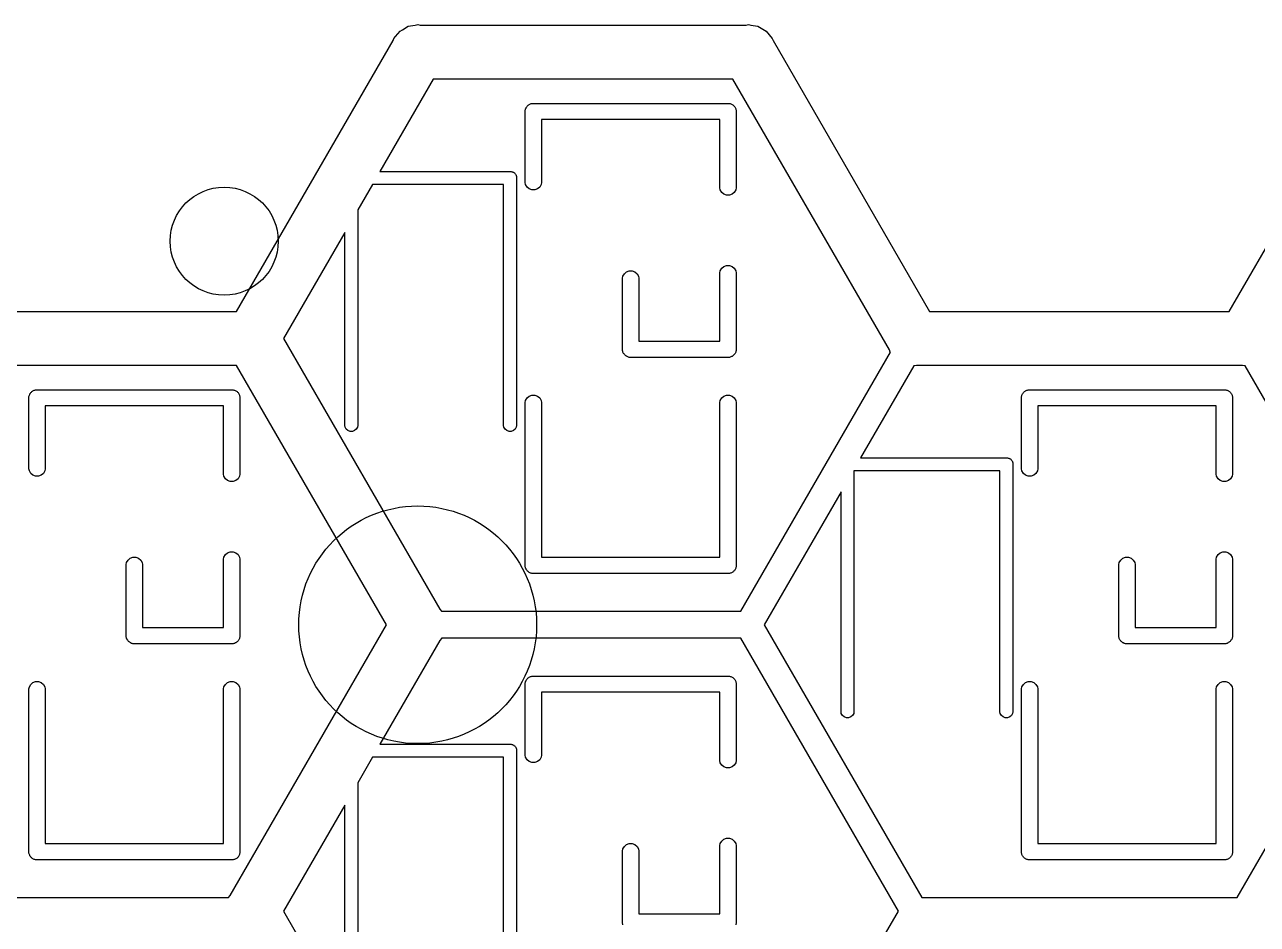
# Model space of a CAD drawing. Extents: x -0.7 to 56.4, y -0.3 to 45.3.
# Drawn here: x 15.75 to 27.16, y 36.98 to 45.3 of the extents above; entities that cross this region are included whole.
import ezdxf

# ---------------------------------------------------------------- set-up
doc = ezdxf.new("R2010")
doc.units = 0
doc.header["$MEASUREMENT"] = 0
doc.layers.add('BLACK', color=7, linetype='CONTINUOUS')

msp = doc.modelspace()

# ---------------------------------------------------------------- linework, layer by layer
at = {"layer": 'BLACK', "linetype": 'CONTINUOUS'}
for p, q in [((19.2486, 45.2572), (19.3029, 45.2885)), ((19.3029, 45.2885), (19.3678, 45.3)), ((19.3678, 45.3), (19.3679, 45.3)), ((19.3679, 45.3), (19.3897, 45.3039)), ((19.3897, 45.3039), (19.4116, 45.3)), ((19.4116, 45.3), (22.4278, 45.3)), ((22.4278, 45.3), (22.4497, 45.3039)), ((22.4497, 45.3039), (22.4715, 45.3)), ((22.4715, 45.3), (22.4715, 45.3)), ((22.4715, 45.3), (22.5365, 45.2885)), ((22.5365, 45.2885), (22.6128, 45.2445)), ((17.7154, 42.65), (19.1623, 45.1561)), ((19.1623, 45.1561), (19.1699, 45.1769)), ((19.1699, 45.1769), (19.1841, 45.1939)), ((19.1841, 45.1939), (19.2265, 45.2445)), ((19.2265, 45.2445), (19.2486, 45.2572)), ((22.6128, 45.2445), (22.6695, 45.1769)), ((22.6695, 45.1769), (22.6771, 45.1561)), ((22.6771, 45.1561), (24.124, 42.65)), ((26.8953, 42.65), (28.3421, 45.1561)), ((19.5341, 44.8), (19.0404, 43.945)), ((22.3053, 44.8), (19.5341, 44.8)), ((23.7522, 42.2939), (22.3053, 44.8)), ((20.3847, 44.5132), (20.387, 44.5195)), ((20.3847, 44.5066), (20.3847, 44.5132)), ((20.3847, 43.8434), (20.3847, 44.5066)), ((20.3847, 44.5066), (20.3847, 44.5066)), ((20.387, 44.5195), (20.3882, 44.526)), ((20.3882, 44.526), (20.3915, 44.5318)), ((20.3915, 44.5318), (20.3938, 44.5381)), ((20.3938, 44.5381), (20.3981, 44.5432)), ((20.3981, 44.5432), (20.4014, 44.549)), ((20.4014, 44.549), (20.4065, 44.5532)), ((20.4065, 44.5532), (20.4108, 44.5583)), ((20.4108, 44.5583), (20.4166, 44.5617)), ((20.4166, 44.5617), (20.4217, 44.566)), ((20.4217, 44.566), (20.4279, 44.5682)), ((20.4279, 44.5682), (20.4337, 44.5716)), ((20.4337, 44.5716), (20.4403, 44.5727)), ((20.4403, 44.5727), (20.4465, 44.575)), ((20.4465, 44.575), (20.4532, 44.575)), ((20.4532, 44.575), (20.4532, 44.575)), ((20.4532, 44.575), (22.2663, 44.575)), ((22.2663, 44.575), (22.273, 44.575)), ((22.2663, 44.575), (22.2663, 44.575)), ((22.273, 44.575), (22.2792, 44.5727)), ((22.2792, 44.5727), (22.2858, 44.5716)), ((22.2858, 44.5716), (22.2916, 44.5682)), ((22.2916, 44.5682), (22.2978, 44.566)), ((22.2978, 44.566), (22.3029, 44.5617)), ((22.3029, 44.5617), (22.3087, 44.5583)), ((22.3087, 44.5583), (22.313, 44.5532)), ((22.313, 44.5532), (22.3181, 44.549)), ((22.3181, 44.549), (22.3214, 44.5432)), ((22.3214, 44.5432), (22.3257, 44.5381)), ((22.3257, 44.5381), (22.328, 44.5318)), ((22.328, 44.5318), (22.3313, 44.526)), ((22.3313, 44.526), (22.3325, 44.5195)), ((22.3325, 44.5195), (22.3347, 44.5132)), ((22.3347, 44.5132), (22.3347, 44.5066)), ((22.3347, 44.5066), (22.3347, 44.5066)), ((22.3347, 44.5066), (22.3347, 43.7934)), ((22.1847, 44.425), (20.5347, 44.425)), ((20.5347, 44.425), (20.5347, 43.8434)), ((22.1847, 43.7934), (22.1847, 44.425)), ((19.0404, 43.945), (20.25, 43.945)), ((20.25, 43.945), (20.25, 43.945)), ((20.25, 43.945), (20.2553, 43.945)), ((20.2553, 43.945), (20.2603, 43.9432)), ((20.2603, 43.9432), (20.2656, 43.9423)), ((20.2656, 43.9423), (20.2702, 43.9396)), ((20.2702, 43.9396), (20.2752, 43.9378)), ((20.2752, 43.9378), (20.2793, 43.9343)), ((20.2793, 43.9343), (20.2839, 43.9317)), ((20.2839, 43.9317), (20.2873, 43.9276)), ((20.2873, 43.9276), (20.2914, 43.9242)), ((20.2914, 43.9242), (20.2941, 43.9195)), ((20.2941, 43.9195), (20.2975, 43.9155)), ((20.2975, 43.9155), (20.2993, 43.9105)), ((20.2993, 43.9105), (20.302, 43.9058)), ((20.302, 43.9058), (20.3029, 43.9006)), ((20.3029, 43.9006), (20.3047, 43.8956)), ((20.3047, 43.8956), (20.3047, 43.8903)), ((18.9711, 43.825), (18.8347, 43.5888)), ((20.1847, 43.825), (18.9711, 43.825)), ((20.1847, 41.5948), (20.1847, 43.825)), ((20.3047, 43.8903), (20.3047, 43.8902)), ((20.3047, 43.8902), (20.3047, 41.5948)), ((20.3882, 43.824), (20.3847, 43.8434)), ((20.4014, 43.801), (20.3882, 43.824)), ((20.4217, 43.784), (20.4014, 43.801)), ((20.4465, 43.775), (20.4217, 43.784)), ((20.4978, 43.784), (20.473, 43.775)), ((20.5181, 43.801), (20.4978, 43.784)), ((20.5313, 43.824), (20.5181, 43.801)), ((20.5347, 43.8434), (20.5313, 43.824)), ((22.1882, 43.774), (22.1847, 43.7934)), ((22.3347, 43.7934), (22.3313, 43.774)), ((20.473, 43.775), (20.4465, 43.775)), ((22.2014, 43.751), (22.1882, 43.774)), ((22.2217, 43.734), (22.2014, 43.751)), ((22.2465, 43.725), (22.2217, 43.734)), ((22.273, 43.725), (22.2465, 43.725)), ((22.2978, 43.734), (22.273, 43.725)), ((22.3181, 43.751), (22.2978, 43.734)), ((22.3313, 43.774), (22.3181, 43.751)), ((18.8347, 43.5888), (18.8347, 41.5948)), ((18.7147, 43.3809), (18.1484, 42.4)), ((18.7147, 41.5948), (18.7147, 43.3809)), ((21.2882, 42.976), (21.3014, 42.999)), ((21.3014, 42.999), (21.3217, 43.016)), ((21.3217, 43.016), (21.3465, 43.025)), ((21.3465, 43.025), (21.373, 43.025)), ((21.373, 43.025), (21.3978, 43.016)), ((21.3978, 43.016), (21.4181, 42.999)), ((21.4181, 42.999), (21.4313, 42.976)), ((22.1847, 43.0066), (22.1882, 43.026)), ((22.1847, 42.375), (22.1847, 43.0066)), ((22.1882, 43.026), (22.2014, 43.049)), ((22.2014, 43.049), (22.2217, 43.066)), ((22.2217, 43.066), (22.2465, 43.075)), ((22.2465, 43.075), (22.273, 43.075)), ((22.273, 43.075), (22.2978, 43.066)), ((22.2978, 43.066), (22.3181, 43.049)), ((22.3181, 43.049), (22.3313, 43.026)), ((22.3313, 43.026), (22.3347, 43.0066)), ((22.3347, 43.0066), (22.3347, 42.2934)), ((21.2847, 42.9566), (21.2882, 42.976)), ((21.2847, 42.3132), (21.2847, 42.9566)), ((21.4313, 42.976), (21.4347, 42.9566)), ((21.4347, 42.9566), (21.4347, 42.375)), ((14.9441, 42.65), (17.7154, 42.65)), ((24.124, 42.65), (26.8953, 42.65)), ((18.1484, 42.4), (19.5953, 39.8939)), ((21.2847, 42.2868), (21.2847, 42.3132)), ((21.4347, 42.375), (22.1847, 42.375)), ((21.287, 42.2805), (21.2847, 42.2868)), ((21.2882, 42.274), (21.287, 42.2805)), ((21.2915, 42.2682), (21.2882, 42.274)), ((21.2938, 42.2619), (21.2915, 42.2682)), ((21.2981, 42.2568), (21.2938, 42.2619)), ((21.3014, 42.251), (21.2981, 42.2568)), ((21.3065, 42.2468), (21.3014, 42.251)), ((21.3108, 42.2417), (21.3065, 42.2468)), ((21.3166, 42.2383), (21.3108, 42.2417)), ((21.3217, 42.234), (21.3166, 42.2383)), ((21.3279, 42.2318), (21.3217, 42.234)), ((21.3337, 42.2284), (21.3279, 42.2318)), ((21.3403, 42.2273), (21.3337, 42.2284)), ((21.3465, 42.225), (21.3403, 42.2273)), ((21.3532, 42.225), (21.3465, 42.225)), ((22.2663, 42.225), (21.3532, 42.225)), ((21.3532, 42.225), (21.3532, 42.225)), ((22.273, 42.225), (22.2663, 42.225)), ((22.2663, 42.225), (22.2663, 42.225)), ((22.2792, 42.2273), (22.273, 42.225)), ((22.2858, 42.2284), (22.2792, 42.2273)), ((22.2916, 42.2318), (22.2858, 42.2284)), ((22.2978, 42.234), (22.2916, 42.2318)), ((22.3029, 42.2383), (22.2978, 42.234)), ((22.3087, 42.2417), (22.3029, 42.2383)), ((22.313, 42.2468), (22.3087, 42.2417)), ((22.3181, 42.251), (22.313, 42.2468)), ((22.3214, 42.2568), (22.3181, 42.251)), ((22.3257, 42.2619), (22.3214, 42.2568)), ((22.328, 42.2682), (22.3257, 42.2619)), ((22.3313, 42.274), (22.328, 42.2682)), ((22.3325, 42.2805), (22.3313, 42.274)), ((22.3347, 42.2868), (22.3325, 42.2805)), ((22.3347, 42.2934), (22.3347, 42.2934)), ((22.3347, 42.2934), (22.3347, 42.2868)), ((22.3775, 39.875), (23.7611, 42.2715)), ((23.7598, 42.2731), (23.7522, 42.2939)), ((23.7611, 42.2715), (23.7598, 42.2731)), ((17.7154, 42.15), (14.8216, 42.15)), ((19.101, 39.75), (17.7154, 42.15)), ((23.9776, 42.1465), (23.486, 41.295)), ((23.9796, 42.1461), (23.9776, 42.1465)), ((24.0015, 42.15), (23.9796, 42.1461)), ((27.0177, 42.15), (24.0015, 42.15)), ((27.0396, 42.1461), (27.0177, 42.15)), ((27.0416, 42.1465), (27.0396, 42.1461)), ((28.4252, 39.75), (27.0416, 42.1465)), ((15.7948, 41.8632), (15.7971, 41.8695)), ((15.7948, 41.8566), (15.7948, 41.8632)), ((15.7948, 41.1934), (15.7948, 41.8566)), ((15.7948, 41.8566), (15.7948, 41.8566)), ((15.7971, 41.8695), (15.7982, 41.876)), ((15.7982, 41.876), (15.8016, 41.8818)), ((15.8016, 41.8818), (15.8038, 41.8881)), ((15.8038, 41.8881), (15.8081, 41.8932)), ((15.8081, 41.8932), (15.8115, 41.899)), ((15.8115, 41.899), (15.8166, 41.9032)), ((15.8166, 41.9032), (15.8209, 41.9083)), ((15.8209, 41.9083), (15.8266, 41.9117)), ((15.8266, 41.9117), (15.8317, 41.916)), ((15.8317, 41.916), (15.838, 41.9182)), ((15.838, 41.9182), (15.8438, 41.9216)), ((15.8438, 41.9216), (15.8503, 41.9227)), ((15.8503, 41.9227), (15.8566, 41.925)), ((15.8566, 41.925), (15.8632, 41.925)), ((15.8632, 41.925), (15.8632, 41.925)), ((15.8632, 41.925), (17.6764, 41.925)), ((17.6764, 41.925), (17.683, 41.925)), ((17.6764, 41.925), (17.6764, 41.925)), ((17.683, 41.925), (17.6893, 41.9227)), ((17.6893, 41.9227), (17.6959, 41.9216)), ((17.6959, 41.9216), (17.7016, 41.9182)), ((17.7016, 41.9182), (17.7079, 41.916)), ((17.7079, 41.916), (17.713, 41.9117)), ((17.713, 41.9117), (17.7188, 41.9083)), ((17.7188, 41.9083), (17.723, 41.9032)), ((17.723, 41.9032), (17.7281, 41.899)), ((17.7281, 41.899), (17.7315, 41.8932)), ((17.7315, 41.8932), (17.7358, 41.8881)), ((17.7358, 41.8881), (17.738, 41.8818)), ((17.738, 41.8818), (17.7414, 41.876)), ((17.7414, 41.876), (17.7425, 41.8695)), ((17.7425, 41.8695), (17.7448, 41.8632)), ((17.7448, 41.8632), (17.7448, 41.8566)), ((17.7448, 41.8566), (17.7448, 41.8566)), ((17.7448, 41.8566), (17.7448, 41.1434)), ((20.3882, 41.826), (20.4014, 41.849)), ((20.4014, 41.849), (20.4217, 41.866)), ((20.4217, 41.866), (20.4465, 41.875)), ((20.4465, 41.875), (20.473, 41.875)), ((20.473, 41.875), (20.4978, 41.866)), ((20.4978, 41.866), (20.5181, 41.849)), ((20.5181, 41.849), (20.5313, 41.826)), ((22.1882, 41.826), (22.2014, 41.849)), ((22.2014, 41.849), (22.2217, 41.866)), ((22.2217, 41.866), (22.2465, 41.875)), ((22.2465, 41.875), (22.273, 41.875)), ((22.273, 41.875), (22.2978, 41.866)), ((22.2978, 41.866), (22.3181, 41.849)), ((22.3181, 41.849), (22.3313, 41.826)), ((24.9747, 41.8632), (24.977, 41.8695)), ((24.9747, 41.8566), (24.9747, 41.8632)), ((24.9747, 41.1934), (24.9747, 41.8566)), ((24.9747, 41.8566), (24.9747, 41.8566)), ((24.977, 41.8695), (24.9781, 41.876)), ((24.9781, 41.876), (24.9814, 41.8818)), ((24.9814, 41.8818), (24.9837, 41.8881)), ((24.9837, 41.8881), (24.988, 41.8932)), ((24.988, 41.8932), (24.9913, 41.899)), ((24.9913, 41.899), (24.9964, 41.9032)), ((24.9964, 41.9032), (25.0007, 41.9083)), ((25.0007, 41.9083), (25.0065, 41.9117)), ((25.0065, 41.9117), (25.0116, 41.916)), ((25.0116, 41.916), (25.0179, 41.9182)), ((25.0179, 41.9182), (25.0236, 41.9216)), ((25.0236, 41.9216), (25.0302, 41.9227)), ((25.0302, 41.9227), (25.0364, 41.925)), ((25.0364, 41.925), (25.0431, 41.925)), ((25.0431, 41.925), (25.0431, 41.925)), ((25.0431, 41.925), (26.8562, 41.925)), ((26.8562, 41.925), (26.8629, 41.925)), ((26.8562, 41.925), (26.8562, 41.925)), ((26.8629, 41.925), (26.8692, 41.9227)), ((26.8692, 41.9227), (26.8757, 41.9216)), ((26.8757, 41.9216), (26.8815, 41.9182)), ((26.8815, 41.9182), (26.8878, 41.916)), ((26.8878, 41.916), (26.8929, 41.9117)), ((26.8929, 41.9117), (26.8986, 41.9083)), ((26.8986, 41.9083), (26.9029, 41.9032)), ((26.9029, 41.9032), (26.908, 41.899)), ((26.908, 41.899), (26.9113, 41.8932)), ((26.9113, 41.8932), (26.9156, 41.8881)), ((26.9156, 41.8881), (26.9179, 41.8818)), ((26.9179, 41.8818), (26.9212, 41.876)), ((26.9212, 41.876), (26.9224, 41.8695)), ((26.9224, 41.8695), (26.9247, 41.8632)), ((26.9247, 41.8632), (26.9247, 41.8566)), ((26.9247, 41.8566), (26.9247, 41.8566)), ((26.9247, 41.8566), (26.9247, 41.1434)), ((17.5948, 41.775), (15.9448, 41.775)), ((15.9448, 41.775), (15.9448, 41.1934)), ((17.5948, 41.1434), (17.5948, 41.775)), ((20.3847, 41.8066), (20.3882, 41.826)), ((20.3847, 40.2934), (20.3847, 41.8066)), ((20.5313, 41.826), (20.5347, 41.8066)), ((20.5347, 41.8066), (20.5347, 40.375)), ((22.1847, 41.8066), (22.1882, 41.826)), ((22.1847, 40.375), (22.1847, 41.8066)), ((22.3313, 41.826), (22.3347, 41.8066)), ((22.3347, 41.8066), (22.3347, 40.2934)), ((26.7747, 41.775), (25.1247, 41.775)), ((25.1247, 41.775), (25.1247, 41.1934)), ((26.7747, 41.1434), (26.7747, 41.775)), ((18.7175, 41.5792), (18.7147, 41.5948)), ((18.7281, 41.5608), (18.7175, 41.5792)), ((18.7443, 41.5472), (18.7281, 41.5608)), ((18.7642, 41.54), (18.7443, 41.5472)), ((18.7853, 41.54), (18.7642, 41.54)), ((18.8052, 41.5472), (18.7853, 41.54)), ((18.8214, 41.5608), (18.8052, 41.5472)), ((18.832, 41.5792), (18.8214, 41.5608)), ((18.8347, 41.5948), (18.832, 41.5792)), ((20.1875, 41.5792), (20.1847, 41.5948)), ((20.1981, 41.5608), (20.1875, 41.5792)), ((20.2143, 41.5472), (20.1981, 41.5608)), ((20.2342, 41.54), (20.2143, 41.5472)), ((20.2553, 41.54), (20.2342, 41.54)), ((20.2752, 41.5472), (20.2553, 41.54)), ((20.2914, 41.5608), (20.2752, 41.5472)), ((20.302, 41.5792), (20.2914, 41.5608)), ((20.3047, 41.5948), (20.302, 41.5792)), ((23.486, 41.295), (24.8399, 41.295)), ((24.8399, 41.295), (24.8399, 41.295)), ((24.8399, 41.295), (24.8453, 41.295)), ((24.8453, 41.295), (24.8503, 41.2932)), ((24.8503, 41.2932), (24.8555, 41.2923)), ((24.8555, 41.2923), (24.8601, 41.2896)), ((24.8601, 41.2896), (24.8651, 41.2878)), ((24.8651, 41.2878), (24.8692, 41.2843)), ((24.8692, 41.2843), (24.8738, 41.2817)), ((24.8738, 41.2817), (24.8773, 41.2776)), ((24.8773, 41.2776), (24.8813, 41.2742)), ((24.8813, 41.2742), (24.884, 41.2695)), ((24.884, 41.2695), (24.8874, 41.2655)), ((15.7982, 41.174), (15.7948, 41.1934)), ((15.8115, 41.151), (15.7982, 41.174)), ((15.9414, 41.174), (15.9281, 41.151)), ((15.9448, 41.1934), (15.9414, 41.174)), ((24.7747, 41.175), (23.4247, 41.175)), ((23.4247, 41.175), (23.4247, 38.9448)), ((24.7747, 38.9448), (24.7747, 41.175)), ((24.8874, 41.2655), (24.8893, 41.2605)), ((24.8893, 41.2605), (24.8919, 41.2558)), ((24.8919, 41.2558), (24.8928, 41.2506)), ((24.8928, 41.2506), (24.8947, 41.2456)), ((24.8947, 41.2456), (24.8947, 41.2403)), ((24.8947, 41.2403), (24.8947, 41.2402)), ((24.8947, 41.2402), (24.8947, 38.9448)), ((24.9781, 41.174), (24.9747, 41.1934)), ((24.9913, 41.151), (24.9781, 41.174)), ((25.1212, 41.174), (25.108, 41.151)), ((25.1247, 41.1934), (25.1212, 41.174)), ((15.8317, 41.134), (15.8115, 41.151)), ((15.8566, 41.125), (15.8317, 41.134)), ((15.883, 41.125), (15.8566, 41.125)), ((15.9079, 41.134), (15.883, 41.125)), ((15.9281, 41.151), (15.9079, 41.134)), ((17.5982, 41.124), (17.5948, 41.1434)), ((17.6115, 41.101), (17.5982, 41.124)), ((17.6317, 41.084), (17.6115, 41.101)), ((17.6566, 41.075), (17.6317, 41.084)), ((17.683, 41.075), (17.6566, 41.075)), ((17.7079, 41.084), (17.683, 41.075)), ((17.7281, 41.101), (17.7079, 41.084)), ((17.7414, 41.124), (17.7281, 41.101)), ((17.7448, 41.1434), (17.7414, 41.124)), ((25.0116, 41.134), (24.9913, 41.151)), ((25.0364, 41.125), (25.0116, 41.134)), ((25.0629, 41.125), (25.0364, 41.125)), ((25.0878, 41.134), (25.0629, 41.125)), ((25.108, 41.151), (25.0878, 41.134)), ((26.7781, 41.124), (26.7747, 41.1434)), ((26.7913, 41.101), (26.7781, 41.124)), ((26.8116, 41.084), (26.7913, 41.101)), ((26.8364, 41.075), (26.8116, 41.084)), ((26.8629, 41.075), (26.8364, 41.075)), ((26.8878, 41.084), (26.8629, 41.075)), ((26.908, 41.101), (26.8878, 41.084)), ((26.9212, 41.124), (26.908, 41.101)), ((26.9247, 41.1434), (26.9212, 41.124)), ((23.3047, 40.9809), (22.594, 39.75)), ((23.3047, 38.9448), (23.3047, 40.9809)), ((16.7115, 40.349), (16.7317, 40.366)), ((16.7317, 40.366), (16.7566, 40.375)), ((16.7566, 40.375), (16.783, 40.375)), ((16.783, 40.375), (16.8079, 40.366)), ((16.8079, 40.366), (16.8281, 40.349)), ((17.5948, 40.3566), (17.5982, 40.376)), ((17.5982, 40.376), (17.6115, 40.399)), ((17.6115, 40.399), (17.6317, 40.416)), ((17.6317, 40.416), (17.6566, 40.425)), ((17.6566, 40.425), (17.683, 40.425)), ((17.683, 40.425), (17.7079, 40.416)), ((17.7079, 40.416), (17.7281, 40.399)), ((17.7281, 40.399), (17.7414, 40.376)), ((17.7414, 40.376), (17.7448, 40.3566)), ((20.5347, 40.375), (22.1847, 40.375)), ((25.8913, 40.349), (25.9116, 40.366)), ((25.9116, 40.366), (25.9364, 40.375)), ((25.9364, 40.375), (25.9629, 40.375)), ((25.9629, 40.375), (25.9877, 40.366)), ((25.9877, 40.366), (26.008, 40.349)), ((26.7747, 40.3566), (26.7781, 40.376)), ((26.7781, 40.376), (26.7913, 40.399)), ((26.7913, 40.399), (26.8116, 40.416)), ((26.8116, 40.416), (26.8364, 40.425)), ((26.8364, 40.425), (26.8629, 40.425)), ((26.8629, 40.425), (26.8878, 40.416)), ((26.8878, 40.416), (26.908, 40.399)), ((26.908, 40.399), (26.9212, 40.376)), ((26.9212, 40.376), (26.9247, 40.3566)), ((16.6948, 40.3066), (16.6982, 40.326)), ((16.6948, 39.6632), (16.6948, 40.3066)), ((16.6982, 40.326), (16.7115, 40.349)), ((16.8281, 40.349), (16.8414, 40.326)), ((16.8414, 40.326), (16.8448, 40.3066)), ((16.8448, 40.3066), (16.8448, 39.725)), ((17.5948, 39.725), (17.5948, 40.3566)), ((17.7448, 40.3566), (17.7448, 39.6434)), ((20.3847, 40.2868), (20.3847, 40.2934)), ((20.3847, 40.2934), (20.3847, 40.2934)), ((20.387, 40.2805), (20.3847, 40.2868)), ((20.3882, 40.274), (20.387, 40.2805)), ((20.3915, 40.2682), (20.3882, 40.274)), ((20.3938, 40.2619), (20.3915, 40.2682)), ((20.3981, 40.2568), (20.3938, 40.2619)), ((20.4014, 40.251), (20.3981, 40.2568)), ((20.4065, 40.2468), (20.4014, 40.251)), ((20.4108, 40.2417), (20.4065, 40.2468)), ((22.313, 40.2468), (22.3087, 40.2417)), ((22.3181, 40.251), (22.313, 40.2468)), ((22.3214, 40.2568), (22.3181, 40.251)), ((22.3257, 40.2619), (22.3214, 40.2568)), ((22.328, 40.2682), (22.3257, 40.2619)), ((22.3313, 40.274), (22.328, 40.2682)), ((22.3325, 40.2805), (22.3313, 40.274)), ((22.3347, 40.2868), (22.3325, 40.2805)), ((22.3347, 40.2934), (22.3347, 40.2934)), ((22.3347, 40.2934), (22.3347, 40.2868)), ((25.8747, 40.3066), (25.8781, 40.326)), ((25.8747, 39.6632), (25.8747, 40.3066)), ((25.8781, 40.326), (25.8913, 40.349)), ((26.008, 40.349), (26.0212, 40.326)), ((26.0212, 40.326), (26.0247, 40.3066)), ((26.0247, 40.3066), (26.0247, 39.725)), ((26.7747, 39.725), (26.7747, 40.3566)), ((26.9247, 40.3566), (26.9247, 39.6434)), ((20.4166, 40.2383), (20.4108, 40.2417)), ((20.4217, 40.234), (20.4166, 40.2383)), ((20.4279, 40.2318), (20.4217, 40.234)), ((20.4337, 40.2284), (20.4279, 40.2318)), ((20.4403, 40.2273), (20.4337, 40.2284)), ((20.4465, 40.225), (20.4403, 40.2273)), ((20.4532, 40.225), (20.4465, 40.225)), ((22.2663, 40.225), (20.4532, 40.225)), ((20.4532, 40.225), (20.4532, 40.225)), ((22.273, 40.225), (22.2663, 40.225)), ((22.2663, 40.225), (22.2663, 40.225)), ((22.2792, 40.2273), (22.273, 40.225)), ((22.2858, 40.2284), (22.2792, 40.2273)), ((22.2916, 40.2318), (22.2858, 40.2284)), ((22.2978, 40.234), (22.2916, 40.2318)), ((22.3029, 40.2383), (22.2978, 40.234)), ((22.3087, 40.2417), (22.3029, 40.2383)), ((19.5953, 39.8939), (19.6096, 39.8769)), ((19.6096, 39.8769), (19.6103, 39.875)), ((19.6103, 39.875), (22.3775, 39.875)), ((16.8448, 39.725), (17.5948, 39.725)), ((17.6542, 37.2439), (19.101, 39.75)), ((22.594, 39.75), (24.0518, 37.225)), ((26.0247, 39.725), (26.7747, 39.725)), ((26.9674, 37.225), (28.4252, 39.75)), ((16.6948, 39.6368), (16.6948, 39.6632)), ((16.6971, 39.6305), (16.6948, 39.6368)), ((16.6982, 39.624), (16.6971, 39.6305)), ((16.7016, 39.6182), (16.6982, 39.624)), ((16.7038, 39.6119), (16.7016, 39.6182)), ((16.7081, 39.6068), (16.7038, 39.6119)), ((16.7115, 39.601), (16.7081, 39.6068)), ((16.7166, 39.5968), (16.7115, 39.601)), ((16.7209, 39.5917), (16.7166, 39.5968)), ((16.7266, 39.5883), (16.7209, 39.5917)), ((16.7317, 39.584), (16.7266, 39.5883)), ((16.738, 39.5818), (16.7317, 39.584)), ((16.7438, 39.5784), (16.738, 39.5818)), ((16.7503, 39.5773), (16.7438, 39.5784)), ((16.7566, 39.575), (16.7503, 39.5773)), ((16.7632, 39.575), (16.7566, 39.575)), ((17.6764, 39.575), (16.7632, 39.575)), ((16.7632, 39.575), (16.7632, 39.575)), ((17.683, 39.575), (17.6764, 39.575)), ((17.6764, 39.575), (17.6764, 39.575)), ((17.6893, 39.5773), (17.683, 39.575)), ((17.6959, 39.5784), (17.6893, 39.5773)), ((17.7016, 39.5818), (17.6959, 39.5784)), ((17.7079, 39.584), (17.7016, 39.5818)), ((17.713, 39.5883), (17.7079, 39.584)), ((17.7188, 39.5917), (17.713, 39.5883)), ((17.723, 39.5968), (17.7188, 39.5917)), ((17.7281, 39.601), (17.723, 39.5968)), ((17.7315, 39.6068), (17.7281, 39.601)), ((17.7358, 39.6119), (17.7315, 39.6068)), ((17.738, 39.6182), (17.7358, 39.6119)), ((17.7414, 39.624), (17.738, 39.6182)), ((17.7425, 39.6305), (17.7414, 39.624)), ((17.7448, 39.6368), (17.7425, 39.6305)), ((17.7448, 39.6434), (17.7448, 39.6434)), ((17.7448, 39.6434), (17.7448, 39.6368)), ((19.5953, 39.6061), (19.0404, 38.645)), ((19.6096, 39.6231), (19.5953, 39.6061)), ((19.6103, 39.625), (19.6096, 39.6231)), ((22.3775, 39.625), (19.6103, 39.625)), ((23.8353, 37.1), (22.3775, 39.625)), ((25.8747, 39.6368), (25.8747, 39.6632)), ((25.877, 39.6305), (25.8747, 39.6368)), ((25.8781, 39.624), (25.877, 39.6305)), ((25.8814, 39.6182), (25.8781, 39.624)), ((25.8837, 39.6119), (25.8814, 39.6182)), ((25.888, 39.6068), (25.8837, 39.6119)), ((25.8913, 39.601), (25.888, 39.6068)), ((25.8964, 39.5968), (25.8913, 39.601)), ((25.9007, 39.5917), (25.8964, 39.5968)), ((25.9065, 39.5883), (25.9007, 39.5917)), ((25.9116, 39.584), (25.9065, 39.5883)), ((25.9179, 39.5818), (25.9116, 39.584)), ((25.9236, 39.5784), (25.9179, 39.5818)), ((25.9302, 39.5773), (25.9236, 39.5784)), ((25.9364, 39.575), (25.9302, 39.5773)), ((25.9431, 39.575), (25.9364, 39.575)), ((26.8562, 39.575), (25.9431, 39.575)), ((25.9431, 39.575), (25.9431, 39.575)), ((26.8629, 39.575), (26.8562, 39.575)), ((26.8562, 39.575), (26.8562, 39.575)), ((26.8692, 39.5773), (26.8629, 39.575)), ((26.8757, 39.5784), (26.8692, 39.5773)), ((26.8815, 39.5818), (26.8757, 39.5784)), ((26.8878, 39.584), (26.8815, 39.5818)), ((26.8929, 39.5883), (26.8878, 39.584)), ((26.8986, 39.5917), (26.8929, 39.5883)), ((26.9029, 39.5968), (26.8986, 39.5917)), ((26.908, 39.601), (26.9029, 39.5968)), ((26.9113, 39.6068), (26.908, 39.601)), ((26.9156, 39.6119), (26.9113, 39.6068)), ((26.9179, 39.6182), (26.9156, 39.6119)), ((26.9212, 39.624), (26.9179, 39.6182)), ((26.9224, 39.6305), (26.9212, 39.624)), ((26.9247, 39.6368), (26.9224, 39.6305)), ((26.9247, 39.6434), (26.9247, 39.6434)), ((26.9247, 39.6434), (26.9247, 39.6368)), ((15.8317, 39.216), (15.8566, 39.225)), ((15.8566, 39.225), (15.883, 39.225)), ((15.883, 39.225), (15.9079, 39.216)), ((17.6317, 39.216), (17.6566, 39.225)), ((17.6566, 39.225), (17.683, 39.225)), ((17.683, 39.225), (17.7079, 39.216)), ((20.3847, 39.2132), (20.387, 39.2195)), ((20.387, 39.2195), (20.3882, 39.226)), ((20.3882, 39.226), (20.3915, 39.2318)), ((20.3915, 39.2318), (20.3938, 39.2381)), ((20.3938, 39.2381), (20.3981, 39.2432)), ((20.3981, 39.2432), (20.4014, 39.249)), ((20.4014, 39.249), (20.4065, 39.2532)), ((20.4065, 39.2532), (20.4108, 39.2583)), ((20.4108, 39.2583), (20.4166, 39.2617)), ((20.4166, 39.2617), (20.4217, 39.266)), ((20.4217, 39.266), (20.4279, 39.2682)), ((20.4279, 39.2682), (20.4337, 39.2716)), ((20.4337, 39.2716), (20.4403, 39.2727)), ((20.4403, 39.2727), (20.4465, 39.275)), ((20.4465, 39.275), (20.4532, 39.275)), ((20.4532, 39.275), (20.4532, 39.275)), ((20.4532, 39.275), (22.2663, 39.275)), ((22.2663, 39.275), (22.273, 39.275)), ((22.2663, 39.275), (22.2663, 39.275)), ((22.273, 39.275), (22.2792, 39.2727)), ((22.2792, 39.2727), (22.2858, 39.2716)), ((22.2858, 39.2716), (22.2916, 39.2682)), ((22.2916, 39.2682), (22.2978, 39.266)), ((22.2978, 39.266), (22.3029, 39.2617)), ((22.3029, 39.2617), (22.3087, 39.2583)), ((22.3087, 39.2583), (22.313, 39.2532)), ((22.313, 39.2532), (22.3181, 39.249)), ((22.3181, 39.249), (22.3214, 39.2432)), ((22.3214, 39.2432), (22.3257, 39.2381)), ((22.3257, 39.2381), (22.328, 39.2318)), ((22.328, 39.2318), (22.3313, 39.226)), ((22.3313, 39.226), (22.3325, 39.2195)), ((22.3325, 39.2195), (22.3347, 39.2132)), ((25.0116, 39.216), (25.0364, 39.225)), ((25.0364, 39.225), (25.0629, 39.225)), ((25.0629, 39.225), (25.0878, 39.216)), ((26.8116, 39.216), (26.8364, 39.225)), ((26.8364, 39.225), (26.8629, 39.225)), ((26.8629, 39.225), (26.8878, 39.216)), ((15.7948, 39.1566), (15.7982, 39.176)), ((15.7948, 37.6434), (15.7948, 39.1566)), ((15.7982, 39.176), (15.8115, 39.199)), ((15.8115, 39.199), (15.8317, 39.216)), ((15.9079, 39.216), (15.9281, 39.199)), ((15.9281, 39.199), (15.9414, 39.176)), ((15.9414, 39.176), (15.9448, 39.1566)), ((15.9448, 39.1566), (15.9448, 37.725)), ((17.5948, 39.1566), (17.5982, 39.176)), ((17.5948, 37.725), (17.5948, 39.1566)), ((17.5982, 39.176), (17.6115, 39.199)), ((17.6115, 39.199), (17.6317, 39.216)), ((17.7079, 39.216), (17.7281, 39.199)), ((17.7281, 39.199), (17.7414, 39.176)), ((17.7414, 39.176), (17.7448, 39.1566)), ((17.7448, 39.1566), (17.7448, 37.6434)), ((20.3847, 39.2066), (20.3847, 39.2132)), ((20.3847, 38.5434), (20.3847, 39.2066)), ((20.3847, 39.2066), (20.3847, 39.2066)), ((22.1847, 39.125), (20.5347, 39.125)), ((20.5347, 39.125), (20.5347, 38.5434)), ((22.1847, 38.4934), (22.1847, 39.125)), ((22.3347, 39.2132), (22.3347, 39.2066)), ((22.3347, 39.2066), (22.3347, 39.2066)), ((22.3347, 39.2066), (22.3347, 38.4934)), ((24.9747, 39.1566), (24.9781, 39.176)), ((24.9747, 37.6434), (24.9747, 39.1566)), ((24.9781, 39.176), (24.9913, 39.199)), ((24.9913, 39.199), (25.0116, 39.216)), ((25.0878, 39.216), (25.108, 39.199)), ((25.108, 39.199), (25.1212, 39.176)), ((25.1212, 39.176), (25.1247, 39.1566)), ((25.1247, 39.1566), (25.1247, 37.725)), ((26.7747, 39.1566), (26.7781, 39.176)), ((26.7747, 37.725), (26.7747, 39.1566)), ((26.7781, 39.176), (26.7913, 39.199)), ((26.7913, 39.199), (26.8116, 39.216)), ((26.8878, 39.216), (26.908, 39.199)), ((26.908, 39.199), (26.9212, 39.176)), ((26.9212, 39.176), (26.9247, 39.1566)), ((26.9247, 39.1566), (26.9247, 37.6434)), ((23.3074, 38.9292), (23.3047, 38.9448)), ((23.318, 38.9108), (23.3074, 38.9292)), ((23.3342, 38.8972), (23.318, 38.9108)), ((23.3541, 38.89), (23.3342, 38.8972)), ((23.3753, 38.89), (23.3541, 38.89)), ((23.3951, 38.8972), (23.3753, 38.89)), ((23.4113, 38.9108), (23.3951, 38.8972)), ((23.4219, 38.9292), (23.4113, 38.9108)), ((23.4247, 38.9448), (23.4219, 38.9292)), ((24.7774, 38.9292), (24.7747, 38.9448)), ((24.788, 38.9108), (24.7774, 38.9292)), ((24.8042, 38.8972), (24.788, 38.9108)), ((24.8241, 38.89), (24.8042, 38.8972)), ((24.8453, 38.89), (24.8241, 38.89)), ((24.8651, 38.8972), (24.8453, 38.89)), ((24.8813, 38.9108), (24.8651, 38.8972)), ((24.8919, 38.9292), (24.8813, 38.9108)), ((24.8947, 38.9448), (24.8919, 38.9292)), ((19.0404, 38.645), (20.25, 38.645)), ((20.25, 38.645), (20.25, 38.645)), ((20.25, 38.645), (20.2553, 38.645)), ((20.2553, 38.645), (20.2603, 38.6432)), ((20.2603, 38.6432), (20.2656, 38.6423)), ((20.2656, 38.6423), (20.2702, 38.6396)), ((20.2702, 38.6396), (20.2752, 38.6378)), ((20.2752, 38.6378), (20.2793, 38.6343)), ((20.2793, 38.6343), (20.2839, 38.6317)), ((20.2839, 38.6317), (20.2873, 38.6276)), ((20.2873, 38.6276), (20.2914, 38.6242)), ((20.2914, 38.6242), (20.2941, 38.6195)), ((20.2941, 38.6195), (20.2975, 38.6155)), ((20.2975, 38.6155), (20.2993, 38.6105)), ((20.2993, 38.6105), (20.302, 38.6058)), ((20.302, 38.6058), (20.3029, 38.6006)), ((20.3029, 38.6006), (20.3047, 38.5956)), ((20.3047, 38.5956), (20.3047, 38.5903)), ((20.3047, 38.5903), (20.3047, 38.5902)), ((20.3047, 38.5902), (20.3047, 36.2948)), ((20.3882, 38.524), (20.3847, 38.5434)), ((20.5347, 38.5434), (20.5313, 38.524)), ((18.9711, 38.525), (18.8347, 38.2888)), ((20.1847, 38.525), (18.9711, 38.525)), ((20.1847, 36.2948), (20.1847, 38.525)), ((20.4014, 38.501), (20.3882, 38.524)), ((20.4217, 38.484), (20.4014, 38.501)), ((20.4465, 38.475), (20.4217, 38.484)), ((20.473, 38.475), (20.4465, 38.475)), ((20.4978, 38.484), (20.473, 38.475)), ((20.5181, 38.501), (20.4978, 38.484)), ((20.5313, 38.524), (20.5181, 38.501)), ((22.1882, 38.474), (22.1847, 38.4934)), ((22.2014, 38.451), (22.1882, 38.474)), ((22.2217, 38.434), (22.2014, 38.451)), ((22.2465, 38.425), (22.2217, 38.434)), ((22.273, 38.425), (22.2465, 38.425)), ((22.2978, 38.434), (22.273, 38.425)), ((22.3181, 38.451), (22.2978, 38.434)), ((22.3313, 38.474), (22.3181, 38.451)), ((22.3347, 38.4934), (22.3313, 38.474)), ((18.8347, 38.2888), (18.8347, 36.2948)), ((18.7147, 38.0809), (18.1484, 37.1)), ((18.7147, 36.2948), (18.7147, 38.0809)), ((22.1882, 37.726), (22.2014, 37.749)), ((22.2014, 37.749), (22.2217, 37.766)), ((22.2217, 37.766), (22.2465, 37.775)), ((22.2465, 37.775), (22.273, 37.775)), ((22.273, 37.775), (22.2978, 37.766)), ((22.2978, 37.766), (22.3181, 37.749)), ((22.3181, 37.749), (22.3313, 37.726)), ((15.7948, 37.6368), (15.7948, 37.6434)), ((15.7948, 37.6434), (15.7948, 37.6434)), ((15.7971, 37.6305), (15.7948, 37.6368)), ((15.7982, 37.624), (15.7971, 37.6305)), ((15.8016, 37.6182), (15.7982, 37.624)), ((15.9448, 37.725), (17.5948, 37.725)), ((17.7414, 37.624), (17.738, 37.6182)), ((17.7425, 37.6305), (17.7414, 37.624)), ((17.7448, 37.6368), (17.7425, 37.6305)), ((17.7448, 37.6434), (17.7448, 37.6434)), ((17.7448, 37.6434), (17.7448, 37.6368)), ((21.2847, 37.6566), (21.2882, 37.676)), ((21.2847, 37.0132), (21.2847, 37.6566)), ((21.2882, 37.676), (21.3014, 37.699)), ((21.3014, 37.699), (21.3217, 37.716)), ((21.3217, 37.716), (21.3465, 37.725)), ((21.3465, 37.725), (21.373, 37.725)), ((21.373, 37.725), (21.3978, 37.716)), ((21.3978, 37.716), (21.4181, 37.699)), ((21.4181, 37.699), (21.4313, 37.676)), ((21.4313, 37.676), (21.4347, 37.6566)), ((21.4347, 37.6566), (21.4347, 37.075)), ((22.1847, 37.7066), (22.1882, 37.726)), ((22.1847, 37.075), (22.1847, 37.7066)), ((22.3313, 37.726), (22.3347, 37.7066)), ((22.3347, 37.7066), (22.3347, 36.9934)), ((24.9747, 37.6368), (24.9747, 37.6434)), ((24.9747, 37.6434), (24.9747, 37.6434)), ((24.977, 37.6305), (24.9747, 37.6368)), ((24.9781, 37.624), (24.977, 37.6305)), ((24.9814, 37.6182), (24.9781, 37.624)), ((25.1247, 37.725), (26.7747, 37.725)), ((26.9212, 37.624), (26.9179, 37.6182)), ((26.9224, 37.6305), (26.9212, 37.624)), ((26.9247, 37.6368), (26.9224, 37.6305)), ((26.9247, 37.6434), (26.9247, 37.6434)), ((26.9247, 37.6434), (26.9247, 37.6368)), ((15.8038, 37.6119), (15.8016, 37.6182)), ((15.8081, 37.6068), (15.8038, 37.6119)), ((15.8115, 37.601), (15.8081, 37.6068)), ((15.8166, 37.5968), (15.8115, 37.601)), ((15.8209, 37.5917), (15.8166, 37.5968)), ((15.8266, 37.5883), (15.8209, 37.5917)), ((15.8317, 37.584), (15.8266, 37.5883)), ((15.838, 37.5818), (15.8317, 37.584)), ((15.8438, 37.5784), (15.838, 37.5818)), ((15.8503, 37.5773), (15.8438, 37.5784)), ((15.8566, 37.575), (15.8503, 37.5773)), ((15.8632, 37.575), (15.8566, 37.575)), ((17.6764, 37.575), (15.8632, 37.575)), ((15.8632, 37.575), (15.8632, 37.575)), ((17.683, 37.575), (17.6764, 37.575)), ((17.6764, 37.575), (17.6764, 37.575)), ((17.6893, 37.5773), (17.683, 37.575)), ((17.6959, 37.5784), (17.6893, 37.5773)), ((17.7016, 37.5818), (17.6959, 37.5784)), ((17.7079, 37.584), (17.7016, 37.5818)), ((17.713, 37.5883), (17.7079, 37.584)), ((17.7188, 37.5917), (17.713, 37.5883)), ((17.723, 37.5968), (17.7188, 37.5917)), ((17.7281, 37.601), (17.723, 37.5968)), ((17.7315, 37.6068), (17.7281, 37.601)), ((17.7358, 37.6119), (17.7315, 37.6068)), ((17.738, 37.6182), (17.7358, 37.6119)), ((24.9837, 37.6119), (24.9814, 37.6182)), ((24.988, 37.6068), (24.9837, 37.6119)), ((24.9913, 37.601), (24.988, 37.6068)), ((24.9964, 37.5968), (24.9913, 37.601)), ((25.0007, 37.5917), (24.9964, 37.5968)), ((25.0065, 37.5883), (25.0007, 37.5917)), ((25.0116, 37.584), (25.0065, 37.5883)), ((25.0179, 37.5818), (25.0116, 37.584)), ((25.0236, 37.5784), (25.0179, 37.5818)), ((25.0302, 37.5773), (25.0236, 37.5784)), ((25.0364, 37.575), (25.0302, 37.5773)), ((25.0431, 37.575), (25.0364, 37.575)), ((26.8562, 37.575), (25.0431, 37.575)), ((25.0431, 37.575), (25.0431, 37.575)), ((26.8629, 37.575), (26.8562, 37.575)), ((26.8562, 37.575), (26.8562, 37.575)), ((26.8692, 37.5773), (26.8629, 37.575)), ((26.8757, 37.5784), (26.8692, 37.5773)), ((26.8815, 37.5818), (26.8757, 37.5784)), ((26.8878, 37.584), (26.8815, 37.5818)), ((26.8929, 37.5883), (26.8878, 37.584)), ((26.8986, 37.5917), (26.8929, 37.5883)), ((26.9029, 37.5968), (26.8986, 37.5917)), ((26.908, 37.601), (26.9029, 37.5968)), ((26.9113, 37.6068), (26.908, 37.601)), ((26.9156, 37.6119), (26.9113, 37.6068)), ((26.9179, 37.6182), (26.9156, 37.6119)), ((14.872, 37.225), (17.6392, 37.225)), ((17.6392, 37.225), (17.6399, 37.2269)), ((17.6399, 37.2269), (17.6542, 37.2439)), ((24.0518, 37.225), (26.9674, 37.225)), ((18.1484, 37.1), (19.5953, 34.5939)), ((21.4347, 37.075), (22.1847, 37.075)), ((22.3775, 34.575), (23.8353, 37.1)), ((21.2847, 36.9868), (21.2847, 37.0132)), ((21.287, 36.9805), (21.2847, 36.9868)), ((21.2882, 36.974), (21.287, 36.9805)), ((22.3325, 36.9805), (22.3313, 36.974)), ((22.3347, 36.9868), (22.3325, 36.9805)), ((22.3347, 36.9934), (22.3347, 36.9934)), ((22.3347, 36.9934), (22.3347, 36.9868))]:
    msp.add_line(p, q, dxfattribs=at)
at = {"layer": 'BLACK'}
for centre, radius in [((17.6, 43.3), 0.5), ((19.39, 39.75), 1.1)]:
    msp.add_circle(centre, radius, dxfattribs=at)

doc.saveas('drawing.dxf')
